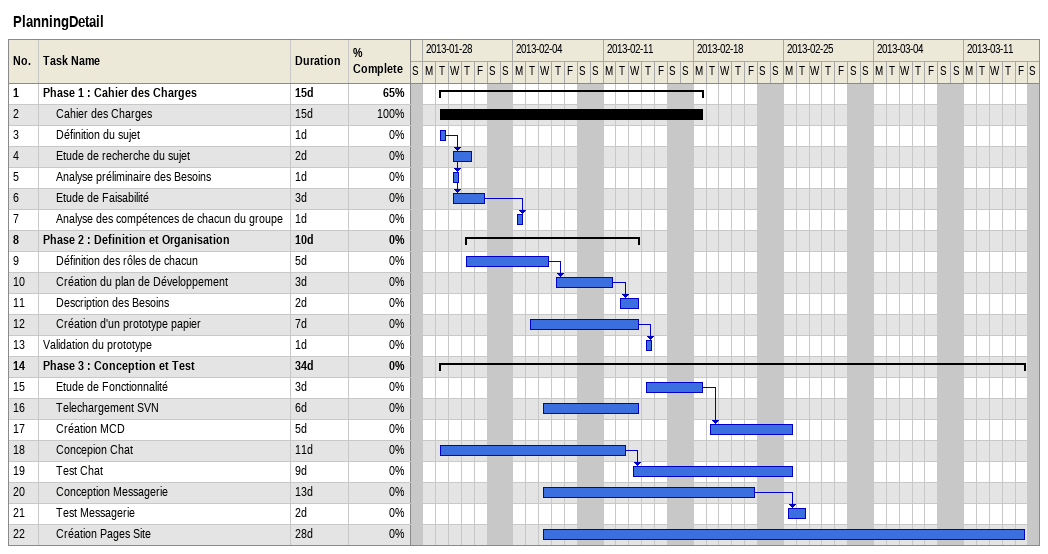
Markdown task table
PlanningDetail

| ID | Level | Task | Duration | Start | Finish | Predecessors | % complete |
|---|---|---|---|---|---|---|---|
| 1 | 1 | **Phase 1 : Cahier des Charges** | 15d | 2013-01-29 | 2013-02-18 |  | 65 |
| 2 | 2 | Cahier des Charges | 15d | 2013-01-29 | 2013-02-18 |  | 100 |
| 3 | 2 | Définition du sujet | 1d | 2013-01-29 | 2013-01-29 |  | 0 |
| 4 | 2 | Etude de recherche du sujet | 2d | 2013-01-30 | 2013-01-31 | 3 | 0 |
| 5 | 2 | Analyse préliminaire des Besoins | 1d | 2013-01-30 | 2013-01-30 | 3 | 0 |
| 6 | 2 | Etude de Faisabilité | 3d | 2013-01-30 | 2013-02-01 | 3 | 0 |
| 7 | 2 | Analyse des compétences de chacun du groupe | 1d | 2013-02-04 | 2013-02-04 | 6 | 0 |
| 8 | 1 | **Phase 2 : Definition et Organisation** | 10d | 2013-01-31 | 2013-02-13 |  | 0 |
| 9 | 2 | Définition des rôles de chacun | 5d | 2013-01-31 | 2013-02-06 |  | 0 |
| 10 | 2 | Création du plan de Développement | 3d | 2013-02-07 | 2013-02-11 | 9 | 0 |
| 11 | 2 | Description des Besoins | 2d | 2013-02-12 | 2013-02-13 | 10 | 0 |
| 12 | 2 | Création d'un prototype papier | 7d | 2013-02-05 | 2013-02-13 |  | 0 |
| 13 | 1 | Validation du prototype | 1d | 2013-02-14 | 2013-02-14 | 12 | 0 |
| 14 | 1 | **Phase 3 : Conception et Test** | 34d | 2013-01-29 | 2013-03-15 |  | 0 |
| 15 | 2 | Etude de Fonctionnalité | 3d | 2013-02-14 | 2013-02-18 |  | 0 |
| 16 | 2 | Telechargement SVN | 6d | 2013-02-06 | 2013-02-13 |  | 0 |
| 17 | 2 | Création MCD | 5d | 2013-02-19 | 2013-02-25 | 15 | 0 |
| 18 | 2 | Concepion Chat | 11d | 2013-01-29 | 2013-02-12 |  | 0 |
| 19 | 2 | Test Chat | 9d | 2013-02-13 | 2013-02-25 | 18 | 0 |
| 20 | 2 | Conception Messagerie | 13d | 2013-02-06 | 2013-02-22 |  | 0 |
| 21 | 2 | Test Messagerie | 2d | 2013-02-25 | 2013-02-26 | 20 | 0 |
| 22 | 2 | Création Pages Site | 28d | 2013-02-06 | 2013-03-15 |  | 0 |
